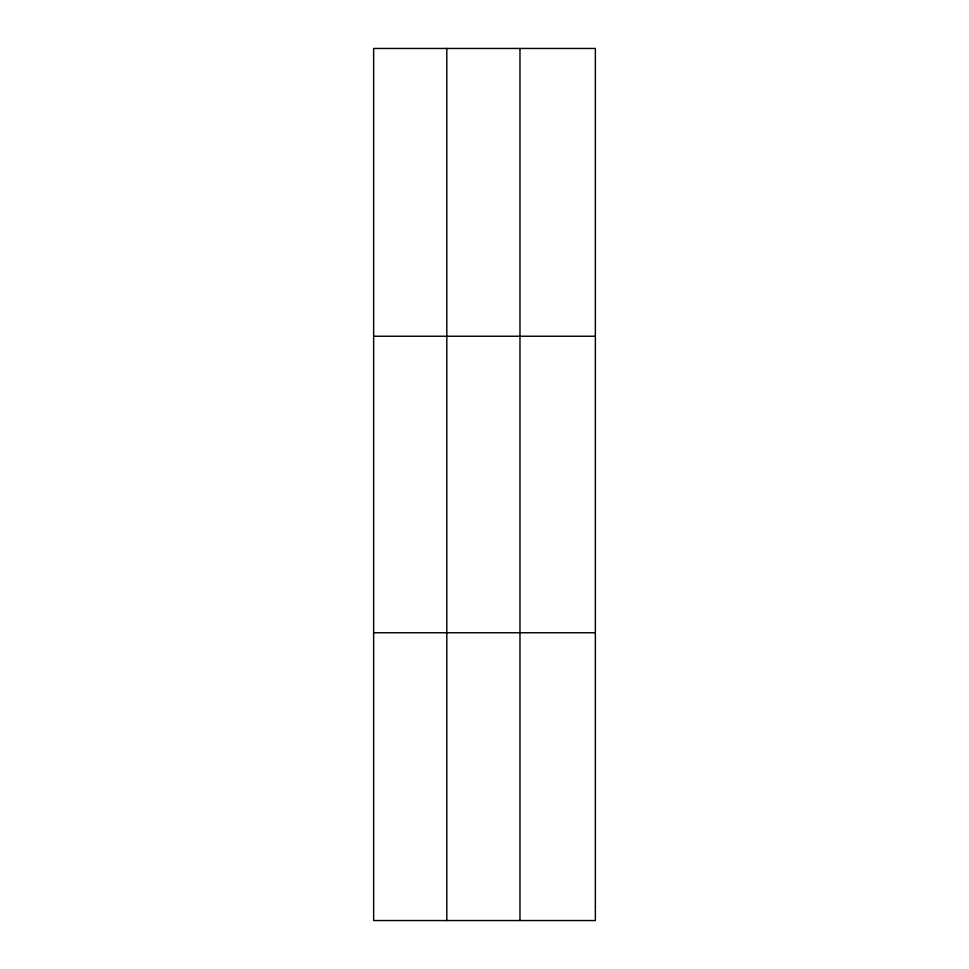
<?xml version="1.0" encoding="UTF-8"?>
<svg xmlns="http://www.w3.org/2000/svg" width="969" height="969" viewBox="0 0 969 969"><rect width="100%" height="100%" fill="white"/><g stroke="black" fill="none" stroke-linecap="round" stroke-linejoin="round"><path stroke-width="1.45" d="M446.806 48.45L446.806 920.55M519.978 48.45L519.978 920.55M373.634 336.243L595.366 336.243M373.634 632.757L595.366 632.757M595.366 906.851L595.366 920.55L373.634 920.55L373.634 48.45L595.366 48.45L595.366 906.851"/></g></svg>
